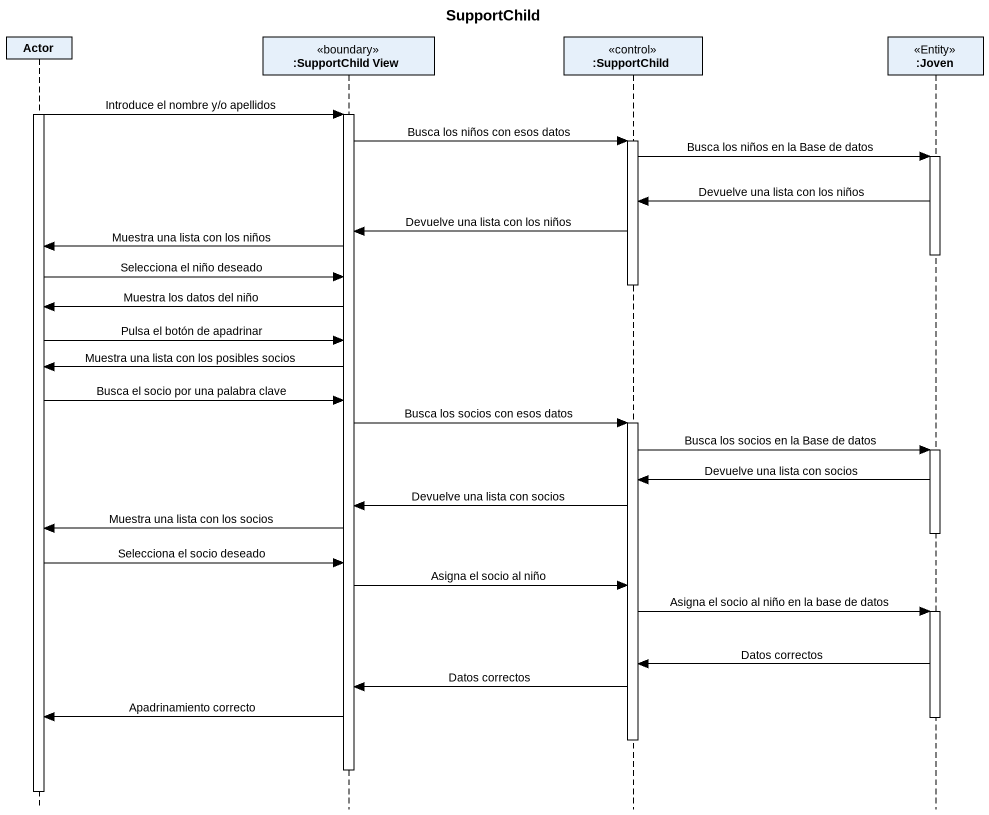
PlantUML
@startuml
title SupportChild
hide footbox
participant "Actor" as Actor_
participant ":SupportChild View" as SupportChild_View <<boundary>>
participant ":SupportChild" as SupportChild <<control>>
participant ":Joven" as Joven <<Entity>>

activate Actor_
Actor_ -> SupportChild_View : Introduce el nombre y/o apellidos
activate SupportChild_View
SupportChild_View -> SupportChild : Busca los niños con esos datos
activate SupportChild
SupportChild -> Joven : Busca los niños en la Base de datos
activate Joven
Joven -> SupportChild : Devuelve una lista con los niños
SupportChild -> SupportChild_View : Devuelve una lista con los niños
SupportChild_View -> Actor_ : Muestra una lista con los niños
deactivate Joven
Actor_ -> SupportChild_View : Selecciona el niño deseado
deactivate SupportChild
SupportChild_View -> Actor_ : Muestra los datos del niño
Actor_ -> SupportChild_View : Pulsa el botón de apadrinar
SupportChild_View -> Actor_ : Muestra una lista con los posibles socios
Actor_ -> SupportChild_View : Busca el socio por una palabra clave
SupportChild_View -> SupportChild : Busca los socios con esos datos
activate SupportChild
SupportChild -> Joven : Busca los socios en la Base de datos
activate Joven
Joven -> SupportChild : Devuelve una lista con socios
SupportChild -> SupportChild_View : Devuelve una lista con socios
SupportChild_View -> Actor_ : Muestra una lista con los socios
deactivate Joven
Actor_ -> SupportChild_View : Selecciona el socio deseado
SupportChild_View -> SupportChild : Asigna el socio al niño
SupportChild -> Joven : Asigna el socio al niño en la base de datos
activate Joven
Joven -> SupportChild : Datos correctos
SupportChild -> SupportChild_View : Datos correctos
SupportChild_View -> Actor_ : Apadrinamiento correcto
deactivate Joven
deactivate SupportChild
deactivate SupportChild_View
deactivate Actor_
@enduml
